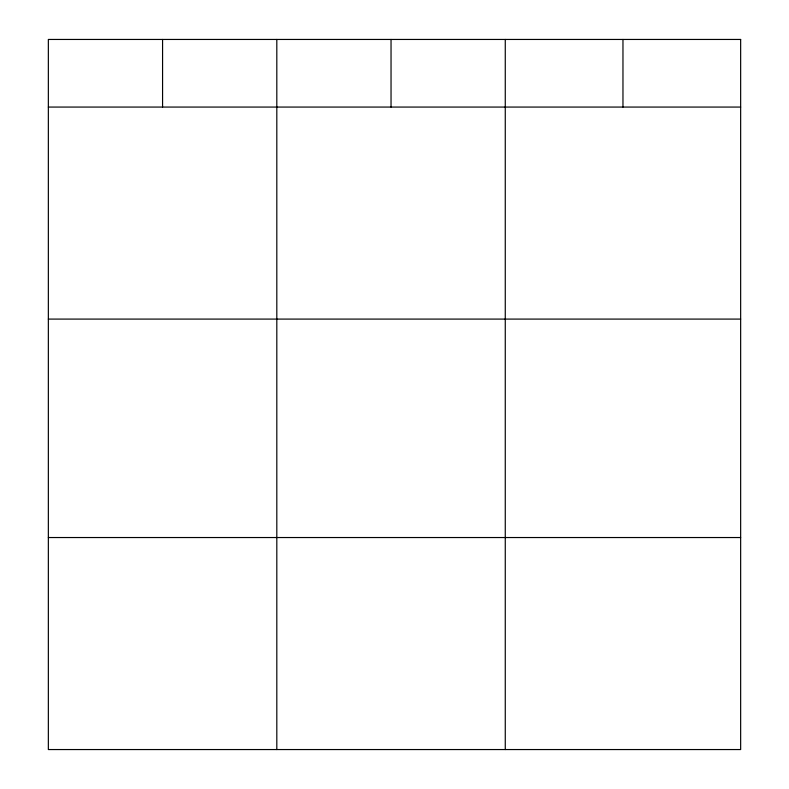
<?xml version="1.0" encoding="UTF-8"?>
<svg xmlns="http://www.w3.org/2000/svg" width="789" height="789" viewBox="0 0 789 789"><rect width="100%" height="100%" fill="white"/><g stroke="black" fill="none" stroke-linecap="round" stroke-linejoin="round"><path stroke-width="1.18" d="M48.346 107.067L740.654 107.067M48.346 319.091L740.654 319.091M48.346 537.536L740.654 537.536M622.965 39.45L622.965 107.067M505.266 39.45L505.266 749.55M391.038 39.45L391.038 107.067M276.811 39.45L276.811 749.55M162.573 39.45L162.573 107.067M740.654 39.45L48.346 39.45L48.346 749.55L740.654 749.55L740.654 39.45"/></g></svg>
